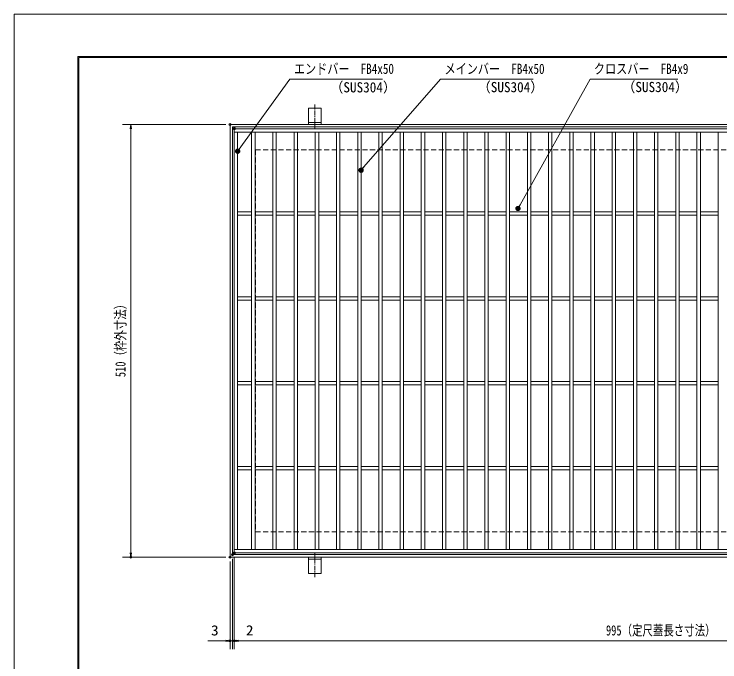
# Model space of a CAD drawing. Units: millimetres, scale not verified. Extents: x -1050 to 1050, y -742 to 742.
# Drawn here: x -1050 to -218, y -21 to 742 of the extents above; entities that cross this region are included whole.
import ezdxf
from ezdxf.enums import TextEntityAlignment as Align

# ---------------------------------------------------------------- set-up
doc = ezdxf.new("R2010")
doc.units = ezdxf.units.MM
doc.header["$LTSCALE"] = 5
doc.header["$PDMODE"] = 32
doc.header["$PDSIZE"] = 2.5
doc.linetypes.add('CHAIN1', pattern=[8, 5, -1, 1, -1])
doc.linetypes.add('DASHED1', pattern=[1.8, 1.2, -0.6])
for name, color, linetype, lineweight in [('0-0_7-図\u3000枠', 4, 'Continuous', 9), ('0-1_寸法注釈', 2, 'Continuous', 9), ('0-2_0', 2, 'Continuous', 9), ('0-3_DEFPOINTS', 134, 'Continuous', 9), ('0-4_アンカー', 7, 'Continuous', 9), ('0-5_枠', 7, 'Continuous', 9), ('0-8_蓋', 5, 'Continuous', 9), ('0-A_溝開口', 4, 'DASHED1', 9)]:
    doc.layers.add(name, color=color, linetype=linetype, lineweight=lineweight)
doc.styles.add('ＭＳ ゴシック', font='')
doc.styles.get('ＭＳ ゴシック').set_extended_font_data('MS Gothic')

# ---------------------------------------------------------------- blocks, each defined once
blk = doc.blocks.new('_OPEN')
at = {"layer": '0-2_0'}
blk.add_line((0, 0), (-5, 0), dxfattribs=at)
blk.add_lwpolyline([(-5, 0.833), (0, 0), (-5, -0.833)], dxfattribs=at)
blk = doc.blocks.new('A$C5D7C781A')
at = {"layer": '0-4_アンカー', "color": 6, "linetype": 'CHAIN1'}
blk.add_line((37.5, 140.11), (37.5, 0), dxfattribs=at)
at = {"layer": '0-4_アンカー'}
for p, q in [((0, 118.78), (0, 22.26)), ((0, 118.78), (75, 118.78)), ((75, 118.78), (75, 22.26)), ((75, 33.76), (0, 33.76)), ((0, 22.26), (75, 22.26))]:
    blk.add_line(p, q, dxfattribs=at)
blk = doc.blocks.new('_Dot')
at = {"layer": '0-2_0'}
for p, q in [((-2.5, 0), (-5, 0)), ((2.445, 0.5), (-2.445, 0.5)), ((1.997, 1.5), (-1.997, 1.5)), ((2.289, -0.995), (-2.289, -0.995)), ((1.499, -1.995), (-1.499, -1.995))]:
    blk.add_line(p, q, dxfattribs=at)
for points in [[(2.5, 0), (2.48, 0.313), (2.421, 0.622), (2.324, 0.92), (2.191, 1.204), (2.023, 1.469), (1.822, 1.711), (1.594, 1.926), (1.34, 2.111), (1.064, 2.262), (0.773, 2.378), (0.468, 2.456), (0.157, 2.495), (-0.157, 2.495), (-0.468, 2.456), (-0.773, 2.378), (-1.064, 2.262), (-1.34, 2.111), (-1.594, 1.926), (-1.822, 1.711), (-2.023, 1.469), (-2.191, 1.204), (-2.324, 0.92), (-2.421, 0.622), (-2.48, 0.313), (-2.5, 0), (0, 0)], [(-2.5, 0), (-2.48, -0.313), (-2.421, -0.622), (-2.324, -0.92), (-2.191, -1.204), (-2.023, -1.469), (-1.822, -1.711), (-1.594, -1.926), (-1.34, -2.111), (-1.064, -2.262), (-0.773, -2.378), (-0.468, -2.456), (-0.157, -2.495), (0.157, -2.495), (0.468, -2.456), (0.773, -2.378), (1.064, -2.262), (1.34, -2.111), (1.594, -1.926), (1.822, -1.711), (2.023, -1.469), (2.191, -1.204), (2.324, -0.92), (2.421, -0.622), (2.48, -0.313), (2.5, 0), (0, 0)]]:
    blk.add_lwpolyline(points, close=True, dxfattribs=at)

msp = doc.modelspace()

# ---------------------------------------------------------------- linework, layer by layer
at = {"layer": '0-0_7-図\u3000枠'}
for p, q in [((-975, -692.5), (-975, 692.5)), ((-973.75, -691.25), (-973.75, 691.25)), ((-973.75, 691.25), (998.75, 691.25))]:
    msp.add_line(p, q, dxfattribs=at)
msp.add_lwpolyline([(-975, 692.5), (1000, 692.5), (1000, -692.5)], dxfattribs=at)
at = {"layer": '0-1_寸法注釈'}
for p, q in [((-800.45, 612.475), (-922.363, 612.475)), ((-912.363, 607.475), (-912.363, 107.475)), ((-800.45, 102.475), (-922.363, 102.475)), ((-792.45, 100.475), (-792.45, -6.047)), ((-792.45, 100.475), (-792.45, -6.047)), ((-790.45, 102.475), (-790.45, -6.047)), ((-790.45, 102.475), (-790.45, -6.047)), ((-795.45, 97.475), (-795.45, -6.047)), ((-800.45, 3.953), (-821.563, 3.953)), ((-797.45, 3.953), (-802.45, 3.953)), ((-792.45, 3.953), (-795.45, 3.953)), ((-792.45, 3.953), (-790.45, 3.953)), ((-787.45, 3.953), (-782.45, 3.953)), ((-785.45, 3.953), (199.55, 3.953)), ((-785.45, 3.953), (-764.337, 3.953))]:
    msp.add_line(p, q, dxfattribs=at)
for points in [[(-615.707, 665.749), (-724.931, 665.749), (-785.857, 581.667)], [(-438.147, 665.749), (-547.371, 665.749), (-640.288, 559.279)], [(-267.513, 665.749), (-370.72, 665.749), (-455.502, 514.345)]]:
    msp.add_lwpolyline(points, dxfattribs=at)
at = {"layer": '0-3_DEFPOINTS'}
msp.add_lwpolyline([(-1050, -742.5), (-1050, 742.5), (1050, 742.5), (1050, -742.5)], close=True, dxfattribs=at)
for p in [(-795.45, 612.475), (-790.45, 107.475), (-912.363, 102.475), (-795.45, 102.475), (-795.45, 102.475), (-792.45, 105.475), (-795.45, 3.953), (-790.45, 3.953)]:
    msp.add_point(p, dxfattribs=at)
at = {"layer": '0-5_枠'}
for p, q in [((-795.45, 612.475), (409.55, 612.475)), ((-795.45, 612.475), (-795.45, 102.475)), ((-792.45, 609.475), (407.714, 609.475)), ((-792.45, 609.475), (-792.45, 105.475)), ((-795.45, 102.475), (409.55, 102.475)), ((-792.45, 105.475), (411.386, 105.475))]:
    msp.add_line(p, q, dxfattribs=at)
at = {"layer": '0-8_蓋'}
for p, q in [((204.55, 607.475), (-790.45, 607.475)), ((-790.45, 107.475), (-790.45, 607.475)), ((204.55, 603.475), (-790.45, 603.475)), ((-786.45, 111.475), (-786.45, 603.475)), ((-769.95, 603.475), (-769.95, 111.475)), ((-765.95, 603.475), (-765.95, 111.475)), ((-744.95, 603.475), (-744.95, 111.475)), ((-740.95, 603.475), (-740.95, 111.475)), ((-719.95, 603.475), (-719.95, 111.475)), ((-715.95, 603.475), (-715.95, 111.475)), ((-694.95, 603.475), (-694.95, 111.475)), ((-690.95, 603.475), (-690.95, 111.475)), ((-669.95, 603.475), (-669.95, 111.475)), ((-665.95, 603.475), (-665.95, 111.475)), ((-644.95, 603.475), (-644.95, 111.475)), ((-640.95, 603.475), (-640.95, 111.475)), ((-619.95, 603.475), (-619.95, 111.475)), ((-615.95, 603.475), (-615.95, 111.475)), ((-594.95, 603.475), (-594.95, 111.475)), ((-590.95, 603.475), (-590.95, 111.475)), ((-569.95, 603.475), (-569.95, 111.475)), ((-565.95, 603.475), (-565.95, 111.475)), ((-544.95, 603.475), (-544.95, 111.475)), ((-540.95, 603.475), (-540.95, 111.475)), ((-519.95, 603.475), (-519.95, 111.475)), ((-515.95, 603.475), (-515.95, 111.475)), ((-494.95, 603.475), (-494.95, 111.475)), ((-490.95, 603.475), (-490.95, 111.475)), ((-469.95, 603.475), (-469.95, 111.475)), ((-465.95, 603.475), (-465.95, 111.475)), ((-444.95, 603.475), (-444.95, 111.475)), ((-440.95, 603.475), (-440.95, 111.475)), ((-419.95, 603.475), (-419.95, 111.475)), ((-415.95, 603.475), (-415.95, 111.475)), ((-394.95, 603.475), (-394.95, 111.475)), ((-390.95, 603.475), (-390.95, 111.475)), ((-369.95, 603.475), (-369.95, 111.475)), ((-365.95, 603.475), (-365.95, 111.475)), ((-344.95, 603.475), (-344.95, 111.475)), ((-340.95, 603.475), (-340.95, 111.475)), ((-319.95, 603.475), (-319.95, 111.475)), ((-315.95, 603.475), (-315.95, 111.475)), ((-294.95, 603.475), (-294.95, 111.475)), ((-290.95, 603.475), (-290.95, 111.475)), ((-269.95, 603.475), (-269.95, 111.475)), ((-265.95, 603.475), (-265.95, 111.475)), ((-244.95, 603.475), (-244.95, 111.475)), ((-240.95, 603.475), (-240.95, 111.475)), ((-219.95, 603.475), (-219.95, 111.475)), ((-769.95, 509.475), (-786.45, 509.475)), ((-744.95, 509.475), (-765.95, 509.475)), ((-719.95, 509.475), (-740.95, 509.475)), ((-694.95, 509.475), (-715.95, 509.475)), ((-669.95, 509.475), (-690.95, 509.475)), ((-644.95, 509.475), (-665.95, 509.475)), ((-619.95, 509.475), (-640.95, 509.475)), ((-594.95, 509.475), (-615.95, 509.475)), ((-569.95, 509.475), (-590.95, 509.475)), ((-544.95, 509.475), (-565.95, 509.475)), ((-519.95, 509.475), (-540.95, 509.475)), ((-494.95, 509.475), (-515.95, 509.475)), ((-469.95, 509.475), (-490.95, 509.475)), ((-444.95, 509.475), (-465.95, 509.475)), ((-419.95, 509.475), (-440.95, 509.475)), ((-394.95, 509.475), (-415.95, 509.475)), ((-369.95, 509.475), (-390.95, 509.475)), ((-344.95, 509.475), (-365.95, 509.475)), ((-319.95, 509.475), (-340.95, 509.475)), ((-294.95, 509.475), (-315.95, 509.475)), ((-269.95, 509.475), (-290.95, 509.475)), ((-244.95, 509.475), (-265.95, 509.475)), ((-219.95, 509.475), (-240.95, 509.475)), ((-769.95, 505.475), (-786.45, 505.475)), ((-744.95, 505.475), (-765.95, 505.475)), ((-719.95, 505.475), (-740.95, 505.475)), ((-694.95, 505.475), (-715.95, 505.475)), ((-669.95, 505.475), (-690.95, 505.475)), ((-644.95, 505.475), (-665.95, 505.475)), ((-619.95, 505.475), (-640.95, 505.475)), ((-594.95, 505.475), (-615.95, 505.475)), ((-569.95, 505.475), (-590.95, 505.475)), ((-544.95, 505.475), (-565.95, 505.475)), ((-519.95, 505.475), (-540.95, 505.475)), ((-494.95, 505.475), (-515.95, 505.475)), ((-469.95, 505.475), (-490.95, 505.475)), ((-444.95, 505.475), (-465.95, 505.475)), ((-419.95, 505.475), (-440.95, 505.475)), ((-394.95, 505.475), (-415.95, 505.475)), ((-369.95, 505.475), (-390.95, 505.475)), ((-344.95, 505.475), (-365.95, 505.475)), ((-319.95, 505.475), (-340.95, 505.475)), ((-294.95, 505.475), (-315.95, 505.475)), ((-269.95, 505.475), (-290.95, 505.475)), ((-244.95, 505.475), (-265.95, 505.475)), ((-219.95, 505.475), (-240.95, 505.475)), ((-769.95, 409.475), (-786.45, 409.475)), ((-744.95, 409.475), (-765.95, 409.475)), ((-719.95, 409.475), (-740.95, 409.475)), ((-694.95, 409.475), (-715.95, 409.475)), ((-669.95, 409.475), (-690.95, 409.475)), ((-644.95, 409.475), (-665.95, 409.475)), ((-619.95, 409.475), (-640.95, 409.475)), ((-594.95, 409.475), (-615.95, 409.475)), ((-569.95, 409.475), (-590.95, 409.475)), ((-544.95, 409.475), (-565.95, 409.475)), ((-519.95, 409.475), (-540.95, 409.475)), ((-494.95, 409.475), (-515.95, 409.475)), ((-469.95, 409.475), (-490.95, 409.475)), ((-444.95, 409.475), (-465.95, 409.475)), ((-419.95, 409.475), (-440.95, 409.475)), ((-394.95, 409.475), (-415.95, 409.475)), ((-369.95, 409.475), (-390.95, 409.475)), ((-344.95, 409.475), (-365.95, 409.475)), ((-319.95, 409.475), (-340.95, 409.475)), ((-294.95, 409.475), (-315.95, 409.475)), ((-269.95, 409.475), (-290.95, 409.475)), ((-244.95, 409.475), (-265.95, 409.475)), ((-219.95, 409.475), (-240.95, 409.475)), ((-769.95, 405.475), (-786.45, 405.475)), ((-744.95, 405.475), (-765.95, 405.475)), ((-719.95, 405.475), (-740.95, 405.475)), ((-694.95, 405.475), (-715.95, 405.475)), ((-669.95, 405.475), (-690.95, 405.475)), ((-644.95, 405.475), (-665.95, 405.475)), ((-619.95, 405.475), (-640.95, 405.475)), ((-594.95, 405.475), (-615.95, 405.475)), ((-569.95, 405.475), (-590.95, 405.475)), ((-544.95, 405.475), (-565.95, 405.475)), ((-519.95, 405.475), (-540.95, 405.475)), ((-494.95, 405.475), (-515.95, 405.475)), ((-469.95, 405.475), (-490.95, 405.475)), ((-444.95, 405.475), (-465.95, 405.475)), ((-419.95, 405.475), (-440.95, 405.475)), ((-394.95, 405.475), (-415.95, 405.475)), ((-369.95, 405.475), (-390.95, 405.475)), ((-344.95, 405.475), (-365.95, 405.475)), ((-319.95, 405.475), (-340.95, 405.475)), ((-294.95, 405.475), (-315.95, 405.475)), ((-269.95, 405.475), (-290.95, 405.475)), ((-244.95, 405.475), (-265.95, 405.475)), ((-219.95, 405.475), (-240.95, 405.475)), ((-769.95, 309.475), (-786.45, 309.475)), ((-744.95, 309.475), (-765.95, 309.475)), ((-719.95, 309.475), (-740.95, 309.475)), ((-694.95, 309.475), (-715.95, 309.475)), ((-669.95, 309.475), (-690.95, 309.475)), ((-644.95, 309.475), (-665.95, 309.475)), ((-619.95, 309.475), (-640.95, 309.475)), ((-594.95, 309.475), (-615.95, 309.475)), ((-569.95, 309.475), (-590.95, 309.475)), ((-544.95, 309.475), (-565.95, 309.475)), ((-519.95, 309.475), (-540.95, 309.475)), ((-494.95, 309.475), (-515.95, 309.475)), ((-469.95, 309.475), (-490.95, 309.475)), ((-444.95, 309.475), (-465.95, 309.475)), ((-419.95, 309.475), (-440.95, 309.475)), ((-394.95, 309.475), (-415.95, 309.475)), ((-369.95, 309.475), (-390.95, 309.475)), ((-344.95, 309.475), (-365.95, 309.475)), ((-319.95, 309.475), (-340.95, 309.475)), ((-294.95, 309.475), (-315.95, 309.475)), ((-269.95, 309.475), (-290.95, 309.475)), ((-244.95, 309.475), (-265.95, 309.475)), ((-219.95, 309.475), (-240.95, 309.475)), ((-769.95, 305.475), (-786.45, 305.475)), ((-744.95, 305.475), (-765.95, 305.475)), ((-719.95, 305.475), (-740.95, 305.475)), ((-694.95, 305.475), (-715.95, 305.475)), ((-669.95, 305.475), (-690.95, 305.475)), ((-644.95, 305.475), (-665.95, 305.475)), ((-619.95, 305.475), (-640.95, 305.475)), ((-594.95, 305.475), (-615.95, 305.475)), ((-569.95, 305.475), (-590.95, 305.475)), ((-544.95, 305.475), (-565.95, 305.475)), ((-519.95, 305.475), (-540.95, 305.475)), ((-494.95, 305.475), (-515.95, 305.475)), ((-469.95, 305.475), (-490.95, 305.475)), ((-444.95, 305.475), (-465.95, 305.475)), ((-419.95, 305.475), (-440.95, 305.475)), ((-394.95, 305.475), (-415.95, 305.475)), ((-369.95, 305.475), (-390.95, 305.475)), ((-344.95, 305.475), (-365.95, 305.475)), ((-319.95, 305.475), (-340.95, 305.475)), ((-294.95, 305.475), (-315.95, 305.475)), ((-269.95, 305.475), (-290.95, 305.475)), ((-244.95, 305.475), (-265.95, 305.475)), ((-219.95, 305.475), (-240.95, 305.475)), ((-769.95, 209.475), (-786.45, 209.475)), ((-744.95, 209.475), (-765.95, 209.475)), ((-719.95, 209.475), (-740.95, 209.475)), ((-694.95, 209.475), (-715.95, 209.475)), ((-669.95, 209.475), (-690.95, 209.475)), ((-644.95, 209.475), (-665.95, 209.475)), ((-619.95, 209.475), (-640.95, 209.475)), ((-594.95, 209.475), (-615.95, 209.475)), ((-569.95, 209.475), (-590.95, 209.475)), ((-544.95, 209.475), (-565.95, 209.475)), ((-519.95, 209.475), (-540.95, 209.475)), ((-494.95, 209.475), (-515.95, 209.475)), ((-469.95, 209.475), (-490.95, 209.475)), ((-444.95, 209.475), (-465.95, 209.475)), ((-419.95, 209.475), (-440.95, 209.475)), ((-394.95, 209.475), (-415.95, 209.475)), ((-369.95, 209.475), (-390.95, 209.475)), ((-344.95, 209.475), (-365.95, 209.475)), ((-319.95, 209.475), (-340.95, 209.475)), ((-294.95, 209.475), (-315.95, 209.475)), ((-269.95, 209.475), (-290.95, 209.475)), ((-244.95, 209.475), (-265.95, 209.475)), ((-219.95, 209.475), (-240.95, 209.475)), ((-769.95, 205.475), (-786.45, 205.475)), ((-744.95, 205.475), (-765.95, 205.475)), ((-719.95, 205.475), (-740.95, 205.475)), ((-694.95, 205.475), (-715.95, 205.475)), ((-669.95, 205.475), (-690.95, 205.475)), ((-644.95, 205.475), (-665.95, 205.475)), ((-619.95, 205.475), (-640.95, 205.475)), ((-594.95, 205.475), (-615.95, 205.475)), ((-569.95, 205.475), (-590.95, 205.475)), ((-544.95, 205.475), (-565.95, 205.475)), ((-519.95, 205.475), (-540.95, 205.475)), ((-494.95, 205.475), (-515.95, 205.475)), ((-469.95, 205.475), (-490.95, 205.475)), ((-444.95, 205.475), (-465.95, 205.475)), ((-419.95, 205.475), (-440.95, 205.475)), ((-394.95, 205.475), (-415.95, 205.475)), ((-369.95, 205.475), (-390.95, 205.475)), ((-344.95, 205.475), (-365.95, 205.475)), ((-319.95, 205.475), (-340.95, 205.475)), ((-294.95, 205.475), (-315.95, 205.475)), ((-269.95, 205.475), (-290.95, 205.475)), ((-244.95, 205.475), (-265.95, 205.475)), ((-219.95, 205.475), (-240.95, 205.475)), ((-790.45, 111.475), (204.55, 111.475)), ((-790.45, 107.475), (204.55, 107.475))]:
    msp.add_line(p, q, dxfattribs=at)
at = {"layer": '0-8_蓋', "color": 7}
for p in [(-790.45, 607.475), (-790.45, 107.475)]:
    msp.add_point(p, dxfattribs=at)
at = {"layer": '0-A_溝開口'}
for p, q in [((-765.45, 582.475), (204.55, 582.475)), ((-765.45, 582.475), (-765.45, 132.475)), ((-765.45, 132.475), (204.55, 132.475))]:
    msp.add_line(p, q, dxfattribs=at)

# ---------------------------------------------------------------- block references
at = {"layer": '0-1_寸法注釈'}
for name, p, rotation in [('_OPEN', (-912.363, 612.475), 90), ('_Dot', (-786.45, 580.862), 233.62864), ('_Dot', (-640.95, 558.53), 228.58426), ('_Dot', (-455.995, 513.475), 240.46532), ('_OPEN', (-912.363, 102.475), 270), ('_OPEN', (-792.45, 3.953), 180), ('_OPEN', (-790.45, 3.953), 180), ('_OPEN', (-790.45, 3.953), 180)]:
    msp.add_blockref(name, p, dxfattribs=dict(at, rotation=rotation))
for p in [(-795.45, 3.953), (-792.45, 3.953)]:
    msp.add_blockref('_OPEN', p, dxfattribs=at)
at = {"layer": '0-4_アンカー', "xscale": 0.2, "yscale": 0.2}
msp.add_blockref('A$C5D7C781A', (-702.95, 608.023), dxfattribs=at)
at = {"layer": '0-4_アンカー', "xscale": -0.2, "yscale": 0.2, "rotation": 180}
msp.add_blockref('A$C5D7C781A', (-702.95, 106.927), dxfattribs=at)

# ---------------------------------------------------------------- texts
at = {"layer": '0-1_寸法注釈', "color": 7, "style": 'ＭＳ ゴシック'}
for s, height, width, p in [('エンドバー\u3000FB4x50', 12.02, 0.8, (-720.154, 668.436)), ('メインバー\u3000FB4x50', 12.02, 0.8, (-542.593, 668.436)), ('クロスバー\u3000FB4x9', 12.03, 0.8, (-366.554, 668.436)), ('（SUS304）', 12.02, 0.95, (-677.407, 646.644)), ('（SUS304）', 12.02, 0.95, (-503.663, 646.881)), ('（SUS304）', 12.02, 0.95, (-333.175, 647.013)), ('3', 12.02, 1.1, (-817.873, 6.64)), ('2', 12.02, 1.1, (-776.76, 6.64)), ('995（定尺蓋長さ寸法）', 12.03, 0.75, (-352.249, 6.64))]:
    msp.add_text(s, height=height, dxfattribs=dict(at, width=width)).set_placement(p, align=Align.BOTTOM_LEFT)
at = {"layer": '0-1_寸法注釈', "color": 7, "style": 'ＭＳ ゴシック', "width": 0.75}
msp.add_text('510（枠外寸法）', height=12.03, rotation=90, dxfattribs=at).set_placement((-915.05, 314.682), align=Align.BOTTOM_LEFT)

doc.saveas('drawing.dxf')
